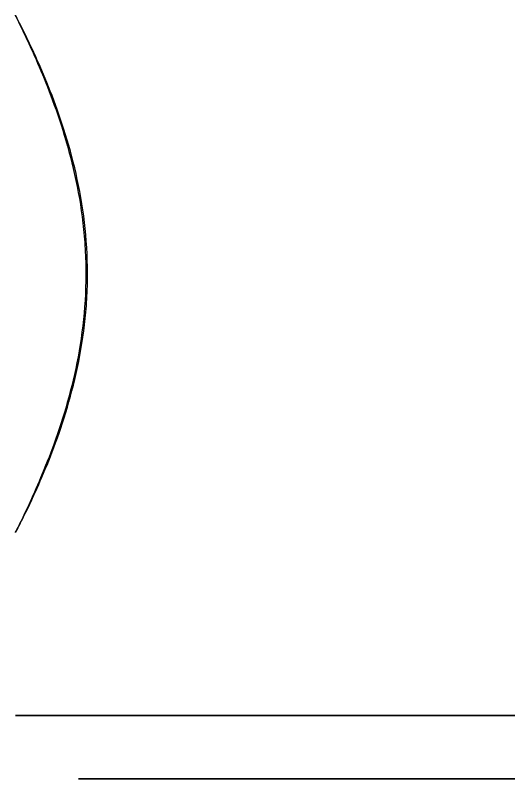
# Model space of a CAD drawing. Header units: millimetres. Extents: x -193 to 143, y -35 to 118.
# Drawn here: x -160.5 to -152.68, y -3.5 to 8.6 of the extents above; entities that cross this region are included whole.
import ezdxf

# ---------------------------------------------------------------- set-up
doc = ezdxf.new("R2010")
doc.units = ezdxf.units.MM
doc.layers.add('1', color=7, linetype='Continuous', true_color=0xffffff)

# ---------------------------------------------------------------- blocks, each defined once
blk = doc.blocks.new('3048-02_d10x053_BODY')
at = {"layer": '1', "color": 21, "linetype": 'Continuous', "lineweight": 25}
blk.add_circle((0, 0, -29), 8, dxfattribs=at)
at = {"layer": '1', "color": 21, "linetype": 'Continuous', "lineweight": 25, "extrusion": (0, 0, -1)}
blk.add_circle((0, 0, 30), 7, dxfattribs=at)
at = {"layer": '1', "color": 21, "linetype": 'Continuous', "lineweight": 25}
blk.add_open_spline([(-7.999999999999998, 2e-16, -17.9), (-7.999999999999998, 0.2759405345977873, -17.9), (-7.985773694164457, 0.5463897276594545, -17.92756574048588), (-7.931655562521302, 1.077015908158115, -18.03473843660592), (-7.891043766500347, 1.339823559300897, -18.11582039212712), (-7.790897294149625, 1.83456214037402, -18.3235397255812), (-7.731436910945559, 2.068350366123258, -18.44994589775432), (-7.599439899411166, 2.51031933431012, -18.74742345121557), (-7.52781346358194, 2.715074813485291, -18.91661934857252), (-7.383500668900689, 3.086020845303992, -19.28792647098777), (-7.309703513409858, 3.254982581093041, -19.49294858890729), (-7.170757643346515, 3.550621336831493, -19.93280225824476), (-7.106383085515415, 3.676004576225109, -20.16486930162477), (-6.995838631021175, 3.882258627556818, -20.65509023599804), (-6.949337118692752, 3.963661304150863, -20.91710040842393), (-6.886633165644554, 4.071631241297307, -21.44764006811656), (-6.86992327614867, 4.099287114032264, -21.71662389764879), (-6.86929711718755, 4.100336240073353, -22.12592431458935), (-6.873232466482754, 4.093765733623647, -22.26431175036992), (-6.889115162751611, 4.066981029516805, -22.53706972426787), (-6.90098631645203, 4.046891429619265, -22.67154821368813), (-6.947267981862975, 3.967270739452688, -23.06957555395434), (-6.992887808902908, 3.88758334803349, -23.33000901741348), (-7.103958171856736, 3.680701358208791, -23.82610672907922), (-7.168529473563628, 3.555092268519392, -24.05948381359743), (-7.307206998992482, 3.260555431964318, -24.49978656913829), (-7.381283596756096, 3.091305382329722, -24.70606102350103), (-7.52570762446951, 2.720889790778528, -25.07826151848236), (-7.596787654184222, 2.518389306048034, -25.24641570677128), (-7.729565450789368, 2.075400034100956, -25.54601386579946), (-7.789239392549497, 1.841347543966518, -25.67294413270328), (-7.889222464879357, 1.350177763022089, -25.88047669595781), (-7.929973480027946, 1.089901396426389, -25.96190809426815), (-7.985275810320069, 0.5547383896900029, -26.07146977397153), (-7.99956516113144, 0.284794805127394, -26.09915153104525), (-8.00041534320491, -0.2598175983778336, -26.10081042857036), (-7.986438929316146, -0.5370290458284935, -26.07373469141909), (-7.932701115540838, -1.069513898580571, -25.96734855449805), (-7.893180651560231, -1.327774567973135, -25.88853119298035), (-7.792364498536147, -1.828754117828441, -25.67958129665087), (-7.732772084484609, -2.063246211661044, -25.5529215010569), (-7.601666121967685, -2.503481817518722, -25.25773155922326), (-7.529430956321082, -2.710652354271983, -25.08734724263583), (-7.384641208074023, -3.083348981179635, -24.71519948486106), (-7.31171508151987, -3.25048175875757, -24.51288633558581), (-7.172593441980043, -3.546929998379686, -24.07352766708907), (-7.106897308322051, -3.675013232075089, -23.83709594944333), (-6.996292924374264, -3.881442634293701, -23.3472367498236), (-6.950579738306278, -3.96149976648656, -23.09152105118488), (-6.886764259165107, -4.071426916587464, -22.5553210494299), (-6.86995280671035, -4.09923763523029, -22.28292752824686), (-6.8692841664529, -4.100357939210724, -21.87544453270268), (-6.873092887306745, -4.093999456677968, -21.73940010068217), (-6.888811341729465, -4.067495013750547, -21.46686946071493), (-6.900819763883147, -4.047176767545101, -21.32999399717204), (-6.947367871822321, -3.967101266542014, -20.92934652322517), (-6.992501155076932, -3.888281762618403, -20.67193973517809), (-7.103683340278946, -3.681234911046355, -20.17490036923919), (-7.169059452160022, -3.554006755615741, -19.93873481207017), (-7.307395777010657, -3.260114170653243, -19.49971325879617), (-7.381543615550573, -3.090771110067767, -19.29316985241809), (-7.526853072264879, -2.717818064485142, -18.91888648845161), (-7.597775905780929, -2.515219354327743, -18.75132544168014), (-7.729310901008896, -2.076121410321443, -18.45458963223374), (-7.790252482520482, -1.837214328985672, -18.3249063730736), (-7.890362044618156, -1.343717617989709, -18.1172055655225), (-7.930321250365814, -1.087229143985414, -18.03739855618092), (-7.985365716588978, -0.5531697007793193, -17.92835651164938), (-7.999999999999998, -0.2759405345977796, -17.9), (-7.999999999999998, -1e-16, -17.9)], degree=3, knots=[0, 0, 0, 0, 0.0312500000000002, 0.0312500000000002, 0.0625000000000003, 0.0625000000000003, 0.0937500000000005, 0.0937500000000005, 0.1250000000000007, 0.1250000000000007, 0.1562500000000009, 0.1562500000000009, 0.1875000000000011, 0.1875000000000011, 0.2187500000000012, 0.2187500000000012, 0.2500000000000014, 0.2500000000000014, 0.2656250000000017, 0.2656250000000017, 0.281250000000002, 0.281250000000002, 0.3125000000000022, 0.3125000000000022, 0.3437500000000024, 0.3437500000000024, 0.3750000000000026, 0.3750000000000026, 0.4062500000000027, 0.4062500000000027, 0.4375000000000029, 0.4375000000000029, 0.4687500000000031, 0.4687500000000031, 0.5000000000000033, 0.5000000000000033, 0.5312500000000036, 0.5312500000000036, 0.5625000000000037, 0.5625000000000037, 0.5937500000000039, 0.5937500000000039, 0.625000000000004, 0.625000000000004, 0.6562500000000042, 0.6562500000000042, 0.6875000000000043, 0.6875000000000043, 0.7187500000000046, 0.7187500000000046, 0.7500000000000047, 0.7500000000000047, 0.7656250000000046, 0.7656250000000046, 0.7812500000000044, 0.7812500000000044, 0.8125000000000038, 0.8125000000000038, 0.8437500000000031, 0.8437500000000031, 0.8750000000000026, 0.8750000000000026, 0.9062500000000019, 0.9062500000000019, 0.9375000000000013, 0.9375000000000013, 0.9687500000000007, 0.9687500000000007, 1, 1, 1, 1], dxfattribs=at)

msp = doc.modelspace()

# ---------------------------------------------------------------- block references
at = {"layer": '1', "color": 3, "linetype": 'Continuous', "lineweight": 18, "extrusion": (0, 1, 0), "rotation": 179.812131}
msp.add_blockref('3048-02_d10x053_BODY', (152.5, 126, 26.5), dxfattribs=at)

doc.saveas('drawing.dxf')
